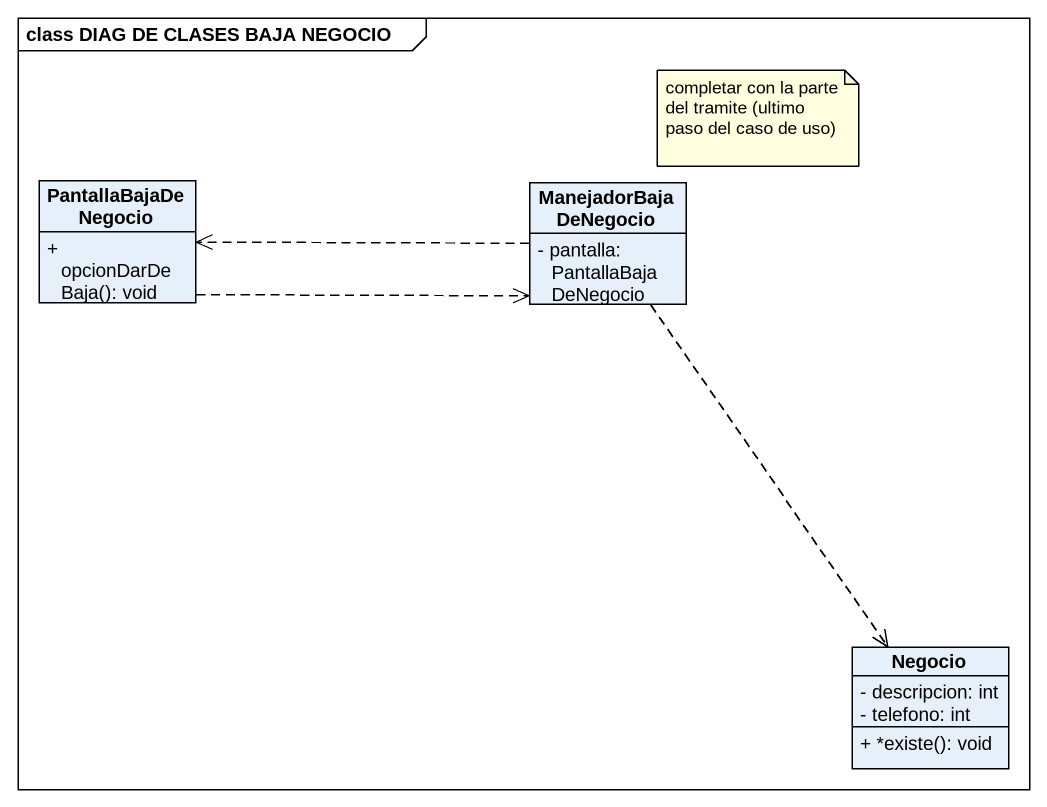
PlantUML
@startuml
mainframe class DIAG DE CLASES BAJA NEGOCIO
hide circle
hide empty members
skinparam classAttributeIconSize 0
class PantallaBajaDeNegocio {
  + opcionDarDeBaja(): void
}
class ManejadorBajaDeNegocio {
  - pantalla: PantallaBajaDeNegocio
}
class Negocio {
  - descripcion: int
  - telefono: int
  + *existe(): void
}
PantallaBajaDeNegocio .right.> ManejadorBajaDeNegocio
ManejadorBajaDeNegocio .left.> PantallaBajaDeNegocio
ManejadorBajaDeNegocio ..> Negocio
note as N1
  completar con la parte del tramite (ultimo paso del caso de uso)
end note
@enduml
